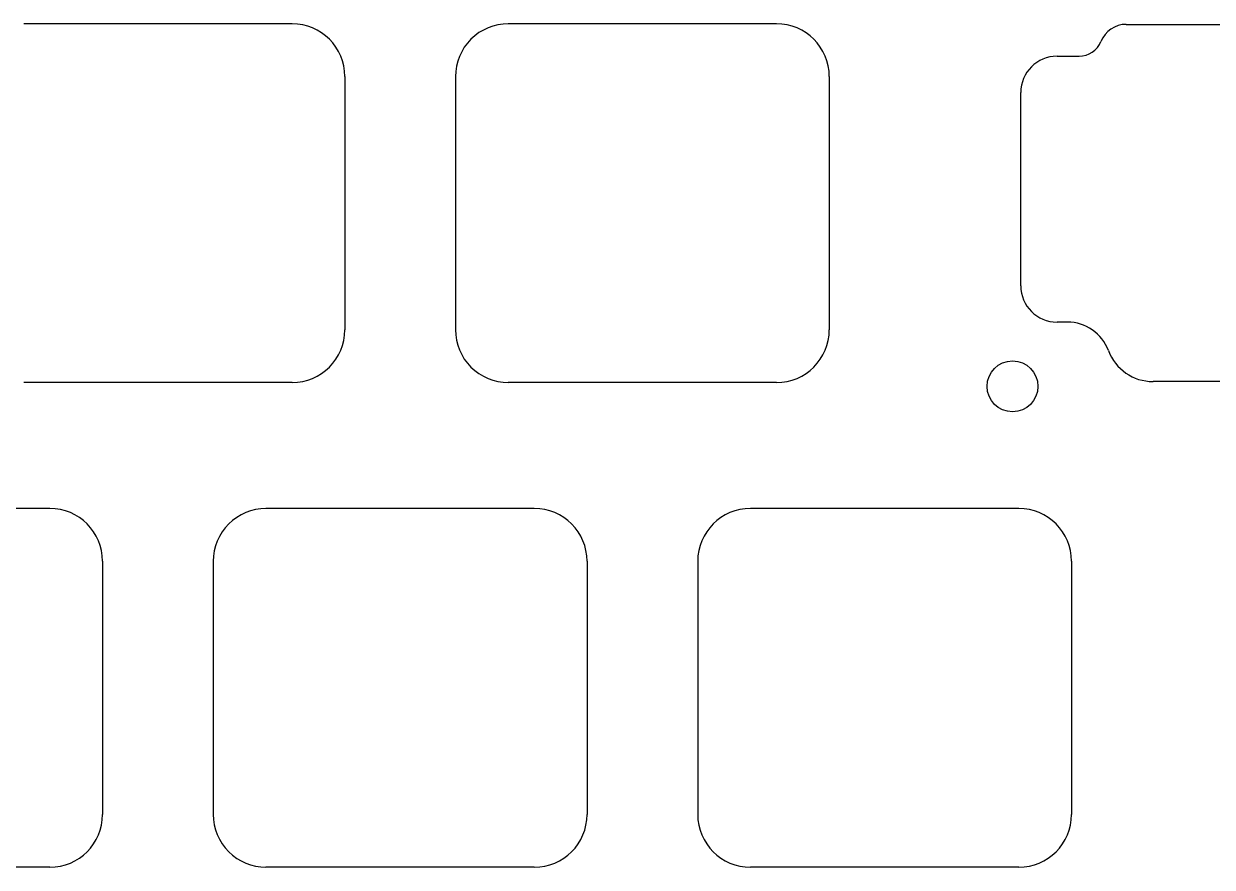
# Model space of a CAD drawing. Header units: millimetres. Extents: x -10 to 277, y -95 to 18.
# Drawn here: x 199.51 to 246.25, y -64.2 to -31.05 of the extents above; entities that cross this region are included whole.
import ezdxf

# ---------------------------------------------------------------- set-up
doc = ezdxf.new("R2010")
doc.units = ezdxf.units.MM
doc.header["$MEASUREMENT"] = 0
doc.layers.add('BLACK', color=7, linetype='CONTINUOUS')
doc.layers.add('Edge.Cuts', color=53, linetype='CONTINUOUS')

msp = doc.modelspace()

# ---------------------------------------------------------------- linework, layer by layer
at = {"layer": 'BLACK', "linetype": 'Continuous'}
for p, q in [((238.6375, -50.1), (228.087499, -50.1)), ((226.0125, -52.175), (226.0125, -62.125001)), ((240.7125, -52.175), (240.7125, -62.125)), ((238.6375, -64.2), (228.0875, -64.2))]:
    msp.add_line(p, q, dxfattribs=at)
at = {"layer": 'BLACK'}
for centre, radius, start, end in [((228.087504, -52.175004), 2.075004, 90.0001381, 179.9998896), ((238.6375, -52.175), 2.075, 0, 90), ((228.087502, -62.124998), 2.075002, 180.0000828, 269.9999448), ((238.6375, -62.125), 2.075, 270, 0)]:
    msp.add_arc(centre, radius, start, end, dxfattribs=at)
at = {"layer": 'Edge.Cuts', "linetype": 'Continuous'}
for p, q in [((210.0625, -31.05), (199.5125, -31.05)), ((229.1125, -31.05), (218.5625, -31.05)), ((242.86593, -31.0724), (266.72117, -31.0724)), ((240.14311, -32.32456), (241.00872, -32.32456)), ((212.1375, -33.125), (212.1375, -43.075)), ((216.4875, -33.125), (216.4875, -43.075)), ((231.1875, -33.125), (231.1875, -43.075)), ((238.71811, -41.35044), (238.71811, -33.74956)), ((240.54715, -42.77544), (240.14311, -42.77544)), ((210.0625, -45.15), (199.5125, -45.15)), ((229.1125, -45.15), (218.5625, -45.15)), ((265.66905, -45.11191), (243.91805, -45.11191)), ((200.5375, -50.1), (189.9875, -50.1)), ((219.5875, -50.1), (209.0375, -50.1)), ((202.6125, -52.175), (202.6125, -62.125)), ((206.9625, -52.175), (206.9625, -62.125)), ((221.6625, -52.175), (221.6625, -62.125)), ((200.5375, -64.2), (189.9875, -64.2)), ((219.5875, -64.2), (209.0375, -64.2))]:
    msp.add_line(p, q, dxfattribs=at)
at = {"layer": 'Edge.Cuts'}
msp.add_circle((238.39375, -45.3), 1, dxfattribs=at)
for centre, radius, start, end in [((210.062472, -33.125015), 2.075015, 0.0004142, 89.9992269), ((218.562472, -33.125015), 2.074972, 89.9992269, 179.9995858), ((229.112472, -33.125015), 2.075015, 0.0004142, 89.9992269), ((242.86595, -32.1474), 1.075006, 90.001066, 157.9761007), ((241.00872, -31.39615), 0.928411, 270, 337.9772981), ((240.14311, -33.74956), 1.425, 90, 180), ((240.14311, -41.35044), 1.425, 180, 270), ((240.54716, -44.50037), 1.72493, 20.5459762, 90.0003322), ((210.062472, -43.075015), 2.075028, 270.0007731, 0.0004142), ((218.562472, -43.075015), 2.074985, 179.9995858, 270.0007731), ((229.112472, -43.075015), 2.075028, 270.0007731, 0.0004142), ((243.91806, -43.23696), 1.87495, 200.5459234, 269.9996944), ((200.537472, -52.175015), 2.075015, 0.0004142, 89.9992269), ((209.037472, -52.175015), 2.074972, 89.9992269, 179.9995858), ((219.587472, -52.175015), 2.075015, 0.0004142, 89.9992269), ((200.537472, -62.125015), 2.075028, 270.0007731, 0.0004142), ((209.037472, -62.125015), 2.074985, 179.9995858, 270.0007731), ((219.587472, -62.125015), 2.075028, 270.0007731, 0.0004142)]:
    msp.add_arc(centre, radius, start, end, dxfattribs=at)

doc.saveas('drawing.dxf')
